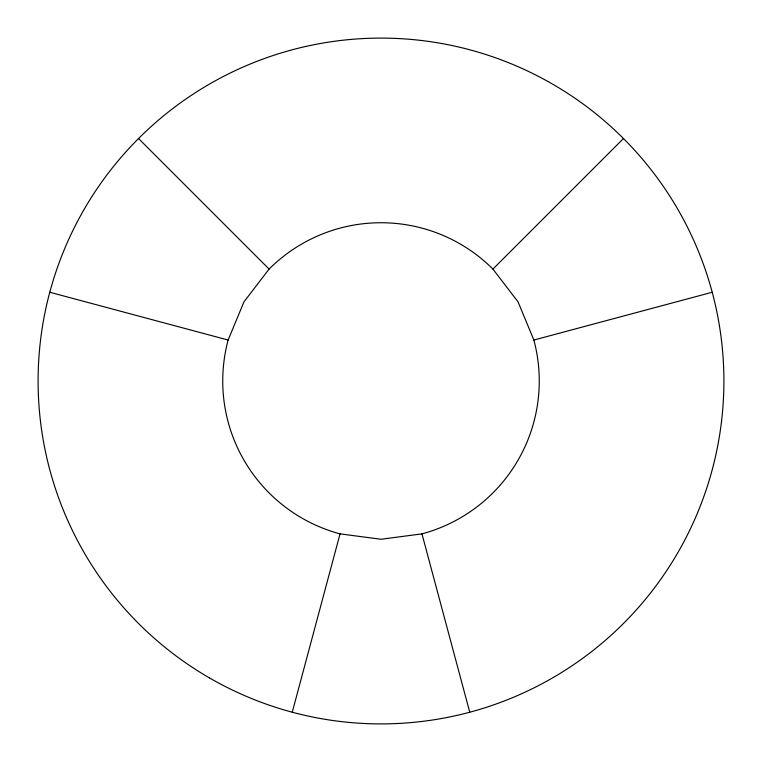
<?xml version="1.0" encoding="UTF-8"?>
<svg xmlns="http://www.w3.org/2000/svg" width="762" height="762" viewBox="0 0 762 762"><rect width="100%" height="100%" fill="white"/><g stroke="black" fill="none" stroke-linecap="round" stroke-linejoin="round"><path stroke-width="1.14" d="M292.256 712.213L340.043 533.867A158.258 158.258 0 0 1 228.133 340.043L49.787 292.256M228.133 340.043L243.945 301.866L269.091 269.091A158.258 158.258 0 0 1 492.909 269.091L623.468 138.532M469.744 712.213L421.957 533.867A158.258 158.258 0 0 0 533.867 340.043L712.213 292.256M421.957 533.867L381 539.258L340.043 533.867M138.532 138.532L269.091 269.091M492.909 269.091L518.055 301.866L533.867 340.043M209.55 677.961A342.9 342.9 0 0 0 723.9 381A342.9 342.9 0 0 0 209.55 84.039A342.9 342.9 0 0 0 209.55 677.961"/></g></svg>
